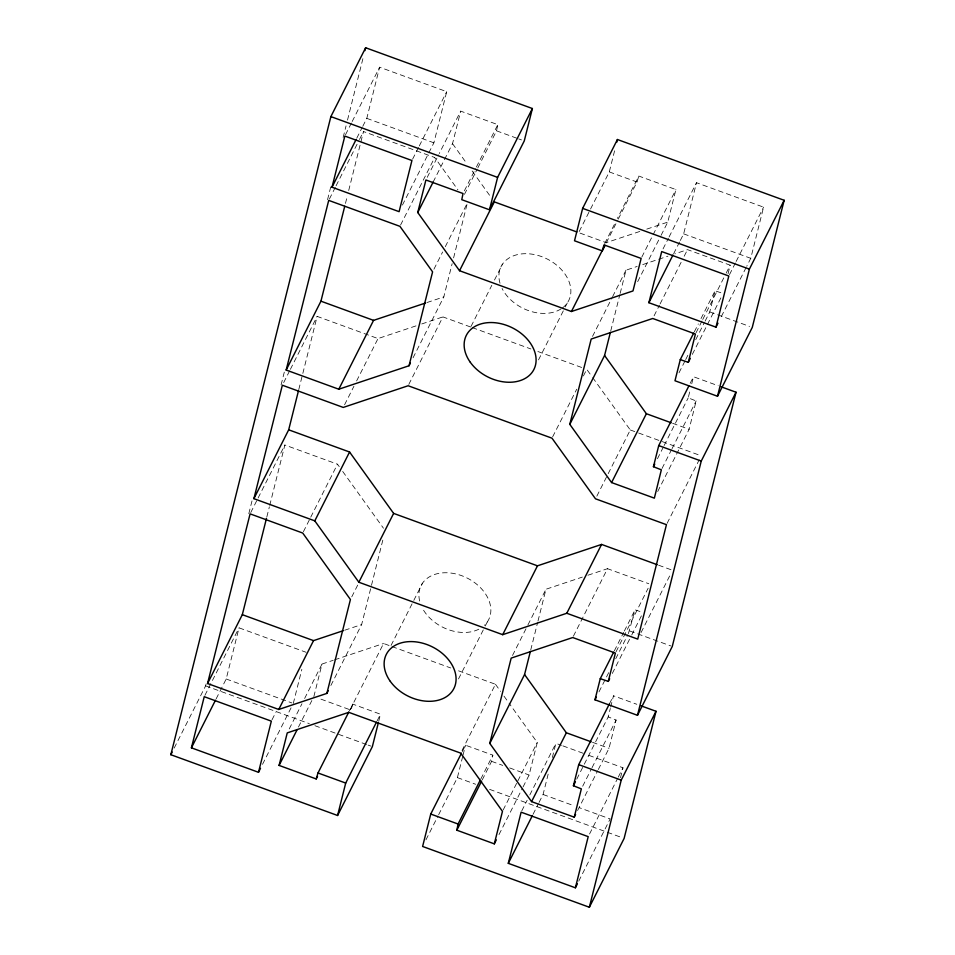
<?xml version="1.0" encoding="UTF-8"?>
<svg xmlns="http://www.w3.org/2000/svg" width="955" height="955" viewBox="0 0 955 955"><rect width="100%" height="100%" fill="white"/><g stroke="black" fill="none" stroke-linecap="round" stroke-linejoin="round"><path stroke-width="0.72" stroke-dasharray="4.78 3.58" d="M477.822 167.913L496.552 130.835L497.794 124.663L460.68 111.126L439.276 153.504M482.251 779.889L491.61 761.35L492.852 755.166L465.527 745.21L462.172 751.824M657.697 491.538L689.128 429.308L696.135 400.969L688.209 397.853L690.334 389.401M174.18 748.087L205.623 685.857L206.34 682.968M248.801 513.671L252.072 500.647M281.092 384.889L284.363 371.865M327.541 199.679L330.812 186.655M343.143 137.46L346.056 125.881M347.501 120.103L363.103 57.873M216.164 698.845L226.192 678.993L239.025 627.841L306.113 652.289M266.839 516.906L269.37 506.842M269.728 505.398L284.865 445.018L337.497 464.202L339.24 466.613M298.76 389.616L317.132 316.38L378.013 338.571L416.105 325.846M345.459 203.415L347.262 196.229M348.706 190.475L363.485 131.527L434.704 157.491L457.911 189.818M362.781 126.311L366.792 118.36L379.613 67.208L446.713 91.668L433.88 142.82L402.449 205.05M293.292 703.441L301.84 669.348M313.861 696.565L322.014 664.035L333.211 660.299M433.128 182.059L452.527 143.656L460.68 111.126M330.884 685.463L361.647 624.558L383.385 537.868M413.049 357.815L443.812 296.91L452.145 263.675M453.601 257.898L467.007 204.442M378.717 721.264L380.484 714.221L352.777 704.122L349.435 710.747M438.667 814.687L457.397 777.621L462.698 756.479M463.044 755.071L465.527 745.21M590.56 209.002L609.29 171.924L615.295 147.977M530.729 649.973L537.617 622.505M537.987 621.048L545.962 589.247L582.323 577.095M610.746 330.919L619.807 294.773M620.177 293.328L625.979 270.193L637.164 266.445M523.077 786.932L529.094 775.018L537.259 742.489L509.111 703.286M661.075 235.348L667.76 222.109L675.913 189.579L638.8 176.054L617.396 218.42M539.05 802.427L543.073 794.488L548.767 771.747M552.336 757.542L555.894 743.336L561.492 745.366M680.318 240.481L683.661 233.856L696.493 182.703L763.582 207.163L750.761 258.316L746.75 266.254M576.76 779.137L608.204 716.907L610.317 708.455M610.675 707.058L613.492 695.789L636.806 704.289M628.414 633.607L635.051 609.839L641.736 612.083M691.742 383.779L693.509 376.736L718.196 385.736M705.088 321.178L709.768 311.915L715.068 290.786L721.753 293.03M598.319 769.503L609.015 748.326L616.118 720.022L608.204 716.907M728.056 273.679L730.181 265.18L687.516 249.637L674.922 253.839M620.499 777.728L622.994 767.784L586.645 754.546M352.777 704.122L350.974 710.102L319.364 698.571M618.267 219.101L636.997 182.023L638.8 176.054M345.507 134.739L351.524 122.825M352.192 121.5L379.613 67.208M356.752 138.224L362.112 127.636M329.38 199.058L335.396 187.144M336.065 185.819L358.805 140.803M359.474 139.478L363.485 131.527M283.683 382.585L289.711 370.659M290.38 369.334L317.132 316.38M412.596 159.187L418.624 147.273M419.293 145.948L446.713 91.668M250.759 512.537L257.444 499.298M258.113 497.973L284.865 445.018M400.587 225.01L434.704 157.491M427.243 177.332L438.608 154.817M344.576 404.777L353.935 386.238M356.621 380.938L378.013 338.571M204.907 695.359L239.025 627.841M464.357 190.857L475.733 168.355M476.402 167.029L497.794 124.663M464.452 194.39L477.154 169.238M433.928 269.203L442.619 251.989M445.293 246.688L466.697 204.322M303.392 531.72L310.077 518.481M310.745 517.156L337.497 464.202M408.8 384.423L442.905 316.893L470.839 327.076M272.008 719.819L276.019 711.869M471.078 326.359L491.801 285.318M494.487 280.018L502.509 264.129M262.518 764.346L291.955 706.091M351.762 596.851L358.447 583.612M289.246 728.916L301.959 703.763M304.633 698.463L322.014 664.035M298.473 727.018L311.855 700.54M579.196 231.516L589.892 210.327M350.115 709.684L383.564 643.491L390.559 646.034M391.061 645.413L413.133 601.722M413.802 600.397L422.492 583.183M538.524 359.892L564.608 308.262M565.276 306.937L567.282 302.962M604.694 243.573L614.722 223.721M606.234 242.928L617.599 220.426M377.141 720.846L380.484 714.221M592.53 336.387L611.928 297.996M612.597 296.671L625.979 270.193M641.808 257.11L675.913 189.579M552.647 436.853L576.725 389.186M583.41 375.948L586.752 369.334L591.873 376.461M637.665 281.689L660.406 236.673M663.045 248.909L668.404 238.32M669.073 236.995L696.493 182.703M458.507 678.945L484.591 627.316M485.259 625.991L487.265 622.015M673.633 253.72L679.65 241.806M654.08 315.83L659.428 305.242M660.096 303.917L681.5 261.551M684.174 256.25L687.516 249.637M462.029 750.475L495.466 684.269L456.299 670.004M512.525 655.44L527.232 626.313M527.9 624.988L545.962 589.247M596.839 496.17L607.535 474.981M608.204 473.656L630.276 429.965L592.733 377.655M425.954 839.851L437.999 816.012M694.333 331.839L698.344 323.888M701.018 318.588L715.068 290.786M696.076 332.71L702.092 320.796M702.761 319.471L725.502 274.455M726.17 273.13L730.181 265.18M679.005 372.82L685.022 360.894M685.69 359.569L689.033 352.956M695.717 339.717L704.42 322.504M729.477 274.682L735.493 262.768M736.162 261.443L763.582 207.163M692.327 354.389L722.422 294.809M480.819 779.005L492.852 755.166M721.335 316.571L746.082 267.579M690.167 383.349L693.509 376.736M657.446 458.758L663.462 446.845M664.131 445.519L688.209 397.853M573.394 636.209L607.499 568.691L648.791 583.732M662.018 468.499L671.389 449.96M672.057 448.635L696.135 400.969M503.142 810.019L517.192 782.217M517.861 780.892L537.259 742.489M498.999 834.598L522.409 788.257M521.788 810.855L527.136 800.266M529.81 794.966L555.894 743.336M667.115 523.352L699.215 459.797M614.316 650.892L623.675 632.353M624.343 631.028L635.051 609.839M533.033 814.34L538.381 803.752M616.059 651.764L648.159 588.208M598.988 691.874L609.015 672.01M615.712 658.771L627.745 634.932M612.31 673.442L631.04 636.364M631.709 635.039L642.405 613.862M641.091 632.508L671.186 572.928M609.481 703.728L613.492 695.789M582.681 786.228L591.372 769.014M592.04 767.689L616.118 720.022M577.584 810.556L597.651 770.828M589.545 833.99L617.634 778.373M618.315 777.06L622.994 767.784M578.73 881.167L610.161 818.936L579.41 807.727M426.957 302.544L443.812 296.91M639.79 231.456L606.222 242.666L579.637 232.972M646.774 229.116L667.76 222.109M421.74 323.96L442.905 316.893M642.763 264.583L667.939 256.179M344.671 630.228L361.647 624.558M334.608 659.833L383.564 643.491M587.922 575.232L607.499 568.691M496.552 130.835L517.335 138.415M518.72 138.917L521.49 139.931M609.29 171.924L636.997 182.023M366.792 118.36L433.88 142.82M683.661 233.856L750.761 258.316M709.768 311.915L749.544 326.407M472.236 327.589L530.896 348.969M537.88 351.512L582.562 367.806M672.583 423.268L689.128 429.308M630.276 429.965L637.236 432.496M638.62 433.009L701.221 455.822M658.616 565.205L672.523 570.278M629.751 630.968L670.899 645.962M391.956 646.547L450.7 667.963M592.506 742.298L609.015 748.326M562.889 745.879L585.248 754.032M491.61 761.35L502.724 765.397M509.66 767.927L529.094 775.018M226.192 678.993L291.884 702.94M543.073 794.488L573.824 805.698M205.623 685.857L309.301 723.651M314.911 725.693L366.756 744.59M368.152 745.103L370.958 746.118M457.397 777.621L475.614 784.258M489.617 789.367L605.912 831.757M607.32 832.271L621.335 837.38M452.527 143.656L467.019 163.854M472.14 170.981L490.894 197.124M342.702 471.448L383.468 528.234M495.466 684.269L500.587 691.408M504.001 696.159L508.263 702.092M500.014 283.265A37.854 27.456 26.8 0 1 543.18 257.193A37.854 27.456 26.8 0 1 562.125 308.179M561.074 308.883A37.854 27.456 26.8 0 1 502.067 288.446M419.651 601.005A37.854 27.456 26.8 0 1 462.101 575.829A37.854 27.456 26.8 0 1 484.412 625.334M478.813 629.226A37.854 27.456 26.8 0 1 422.05 607.499"/><path stroke-width="1.43" d="M496.325 839.887L494.32 843.862L456.836 830.205L458.078 824.022L480.15 780.331M378.371 722.672L372.355 746.631L337.581 815.486L170.838 754.713L330.872 116.606L365.646 47.75L532.389 108.524L524.259 140.934L489.485 209.79L461.778 199.691L463.02 193.507L425.906 179.982L417.741 212.511L459.534 270.719L571.436 311.509L632.986 290.953L641.139 258.435L604.026 244.898L602.223 250.879L574.516 240.779L582.645 208.369L617.419 139.514L784.162 200.287L752.277 327.41L717.503 396.253L674.982 380.759L680.282 359.641L693.664 333.152M364.917 50.639L365.646 47.75M191.418 747.837L204.239 696.684L271.339 721.144L258.507 772.297L191.418 747.837L215.496 700.17M207.545 683.517L250.091 513.862L302.723 533.045L350.425 599.501L326.873 693.402L278.753 709.47L207.545 683.517L242.319 614.674L266.481 518.338M253.899 498.665L282.346 385.223L343.239 407.427L408.131 385.748L551.978 438.178L595.502 498.808L666.447 524.677L637.749 639.122L566.793 613.265L502.7 634.681L358.853 582.24L314.792 520.857L253.899 498.665L288.685 429.822L298.402 391.049M286.166 370.039L328.711 200.383L399.918 226.335L432.591 271.853L409.038 365.753L338.798 389.222L286.166 370.039L320.94 301.183L344.731 206.292M332.006 187.216L344.839 136.064L411.927 160.512L399.106 211.664L332.006 187.216L356.084 139.549M317.538 776.296L316.201 778.946L279.087 765.421L287.24 732.891L348.778 712.335L460.692 753.125L502.473 811.344L494.32 843.862M337.581 815.486L345.71 783.064L376.473 722.159M489.485 209.79L497.603 177.379L532.389 108.524M461.504 753.149L430.741 814.054L422.611 846.464L589.354 907.25L624.128 838.395L656.013 711.284L640.924 705.781M616.715 142.331L617.419 139.514M575.579 814.52L574.242 817.17L531.577 801.627L489.784 743.408L511.188 658.091L572.725 637.534L615.39 653.089L608.299 681.381L600.265 678.695L594.977 699.812L637.486 715.307L672.272 646.463L736.03 392.23L720.941 386.727M688.83 385.999L658.735 445.579L653.435 466.709L661.349 469.824L654.354 498.152L611.582 482.562L569.801 424.354L591.193 339.037L652.742 318.481L695.407 334.035L688.304 362.327L680.282 359.641M489.784 743.408L524.57 674.552L530.371 651.417M569.801 424.354L604.575 355.499L610.376 332.364M508.287 863.332L521.12 812.18L588.208 836.64L575.388 887.792L508.287 863.332L532.365 815.666M648.887 302.711L661.708 251.559L728.808 276.007L715.975 327.159L648.887 302.711L672.965 255.045M574.242 817.17L581.344 788.878L573.418 785.762L578.718 764.633L609.481 703.728M589.354 907.25L621.227 780.128L656.013 711.284M637.486 715.307L701.245 461.074L736.03 392.23M717.503 396.253L749.377 269.143L784.162 200.287M316.201 778.946L318.003 772.977L348.766 712.072M417.741 212.511L433.128 182.059M338.798 389.222L373.572 320.367L425.548 303.01M170.838 754.713L172.175 752.062M314.792 520.857L349.566 452.013L288.685 429.822M409.038 365.753L410.375 363.103M459.534 270.719L494.308 201.875L576.844 231.958M278.753 709.47L313.538 640.626L343.251 630.694M258.507 772.297L260.512 768.321M358.853 582.24L393.627 513.396L349.566 452.013M279.087 765.421L297.136 729.668M326.873 693.402L328.21 690.752M571.436 311.509L604.885 245.316M602.223 250.879L604.897 245.578M502.7 634.681L537.474 565.826L601.578 544.422L657.219 564.703M611.582 482.562L646.368 413.718L604.575 355.499M688.304 362.327L690.31 358.364M456.836 830.205L481.583 781.214M566.793 613.265L601.578 544.422M715.975 327.159L717.981 323.196M653.435 466.709L654.772 464.058M531.577 801.627L566.351 732.772L524.57 674.552M600.265 678.695L613.647 652.217M594.977 699.812L596.314 697.162M608.299 681.381L609.636 678.742M573.418 785.762L575.423 781.787M575.388 887.792L577.393 883.817M330.872 116.606L497.603 177.379M582.645 208.369L749.377 269.143M646.368 413.718L671.198 422.767M320.94 301.183L373.572 320.367M658.735 445.579L701.245 461.074M393.627 513.396L537.474 565.826M242.319 614.674L313.538 640.626M566.351 732.772L591.133 741.796M578.718 764.633L621.227 780.128M318.003 772.977L345.71 783.064M430.741 814.054L458.078 824.022M390.332 681.393A37.854 27.456 26.8 0 0 452.491 690.871A37.854 27.456 26.8 0 0 417.478 642.094A37.854 27.456 26.8 0 0 390.332 681.393M470.349 362.339A37.854 27.456 26.8 0 0 532.508 371.817A37.854 27.456 26.8 0 0 497.495 323.041A37.854 27.456 26.8 0 0 470.349 362.339"/></g></svg>
